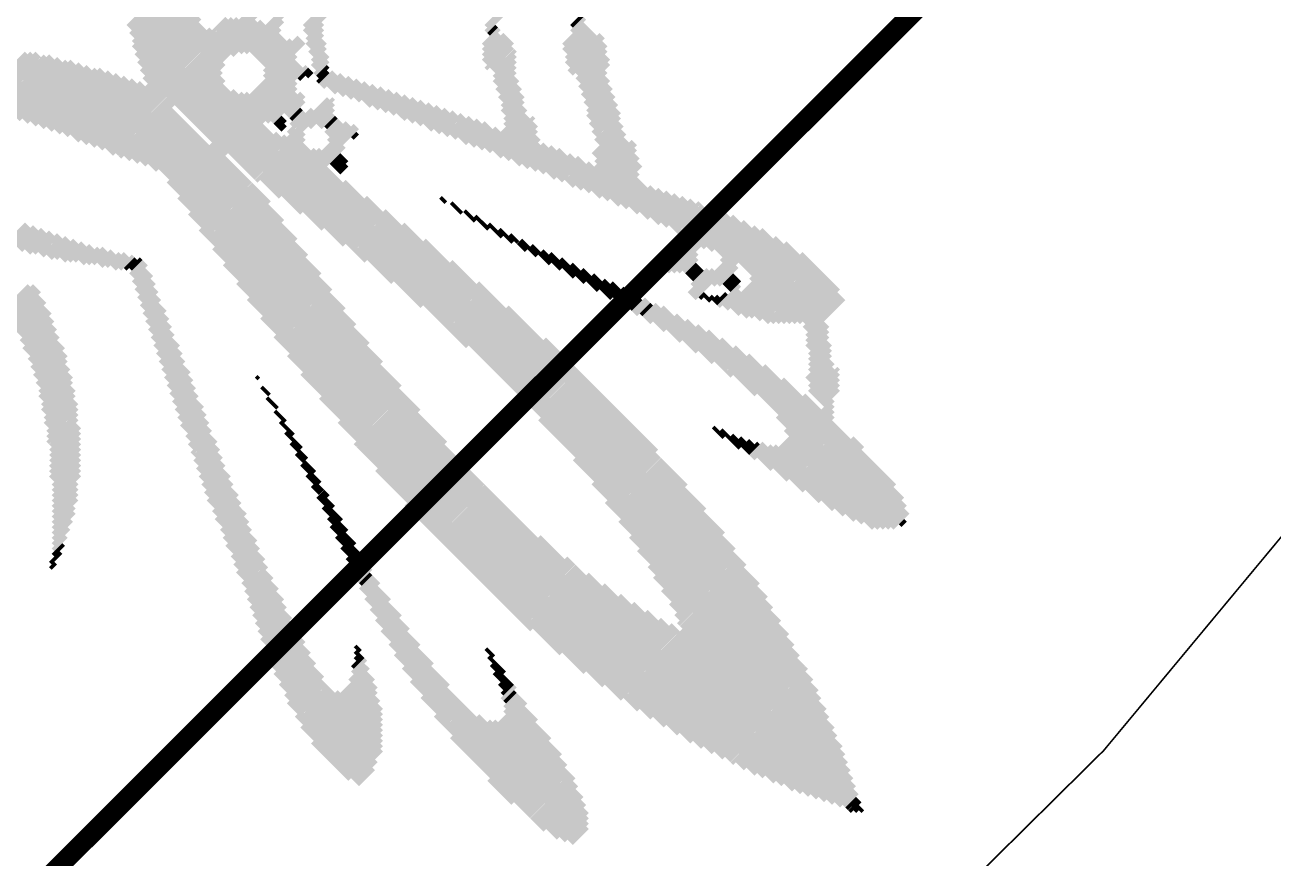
# Model space of a CAD drawing. Extents: x 4 to 288, y -28 to 191.
# Drawn here: x 199.19 to 218.48, y 26.49 to 39.37 of the extents above; entities that cross this region are included whole.
import ezdxf

# ---------------------------------------------------------------- set-up
doc = ezdxf.new("R2010")
doc.units = 0
doc.header["$MEASUREMENT"] = 0
doc.layers.get('0').update_dxf_attribs({"linetype": 'CONTINUOUS'})
for name, color, linetype in [('1', 22, 'CONTINUOUS'), ('20', 7, 'CONTINUOUS'), ('21', 2, 'CONTINUOUS')]:
    doc.layers.add(name, color=color, linetype=linetype)

# ---------------------------------------------------------------- blocks, each defined once
blk = doc.blocks.new('RECT')
blk.add_solid([(-0.5, -0.5), (0.5, -0.5), (-0.5, 0.5), (0.5, 0.5)])

msp = doc.modelspace()

# ---------------------------------------------------------------- linework, layer by layer
at = {"layer": '1', "const_width": 0.3048}
msp.add_lwpolyline([(195.3565, 22.0015), (225.425, 52.07)], dxfattribs=at)
at = {"layer": '20', "const_width": 0.0254}
msp.add_lwpolyline([(71.1264, 186.0347, 2.9429), (202.1142, 186.0347)], format="xyb", dxfattribs=at)

# ---------------------------------------------------------------- block references
at = {"layer": '21', "yscale": 0.0584, "rotation": 45}
for p, xscale in [((204.6381, 40.4018), 3.2131), ((204.6794, 40.3605), 3.2131), ((201.5605, 39.8028), 1.9863), ((201.5192, 39.8441), 1.8694), ((201.1887, 39.7615), 1.1684), ((201.2301, 39.7202), 1.1684), ((201.2507, 39.6582), 1.2268), ((201.292, 39.4517), 1.2268), ((201.3333, 39.3277), 1.2268), ((201.3127, 39.3897), 1.1684), ((206.6209, 39.5756), 0.8763), ((206.5796, 39.6169), 0.7595), ((201.6018, 38.5222), 3.1547), ((201.6225, 38.4602), 3.0963), ((201.3746, 39.2038), 1.2268), ((201.354, 39.2658), 1.1684), ((201.3953, 39.1419), 1.1684), ((203.626, 39.4723), 0.3505), ((201.3127, 38.4809), 2.8042), ((201.3746, 38.4602), 2.8626), ((201.4573, 38.4602), 2.8626), ((201.6845, 38.4396), 3.0378), ((201.7051, 38.3776), 2.9794), ((201.416, 39.0799), 1.2268), ((201.4573, 39.0386), 1.2268), ((201.4573, 38.956), 1.2268), ((201.4986, 38.9146), 1.2268), ((202.1802, 38.7701), 1.8694), ((202.6346, 39.1419), 0.701), ((202.7998, 39.2245), 0.8179), ((202.8824, 39.2245), 0.8179), ((202.9237, 39.1832), 0.701), ((203.6673, 39.2658), 0.3505), ((206.4144, 39.2864), 0.1753), ((207.6743, 39.2245), 0.4674), ((207.6949, 39.1625), 0.5258), ((207.7156, 39.431), 0.2337), ((207.7363, 39.3691), 0.2921), ((201.0855, 38.4189), 2.5121), ((201.1474, 38.3983), 2.5705), ((202.9237, 39.1005), 0.5842), ((202.9444, 39.0386), 0.5258), ((202.9857, 38.9973), 0.5258), ((203.1509, 38.9146), 0.7595), ((203.6673, 39.1832), 0.3505), ((203.688, 39.1212), 0.2921), ((206.3937, 39.1832), 0.3505), ((206.435, 39.0592), 0.4674), ((206.3937, 39.1005), 0.3505), ((206.4557, 38.9973), 0.5258), ((207.7569, 39.0592), 0.5842), ((207.7363, 39.1212), 0.5258), ((207.7776, 38.9973), 0.6426), ((207.8395, 38.9766), 0.701), ((207.8602, 38.9146), 0.7595), ((202.7585, 38.357), 2.1031), ((203.027, 38.956), 0.5258), ((203.1716, 38.8527), 0.8179), ((203.089, 38.9353), 0.5842), ((203.688, 39.0386), 0.2921), ((203.7293, 38.9973), 0.2921), ((203.7293, 38.9146), 0.2921), ((206.5176, 38.894), 0.5842), ((206.497, 38.956), 0.5258), ((206.5589, 38.8527), 0.4674), ((206.6003, 38.8114), 0.4674), ((207.8808, 38.8527), 0.701), ((207.9428, 38.832), 0.6426), ((207.9428, 38.7494), 0.6426), ((198.7928, 38.5222), 1.1684), ((198.8754, 38.5222), 1.1684), ((198.9374, 38.5016), 1.2268), ((198.9994, 38.4809), 1.1684), ((199.0613, 38.4602), 1.2268), ((199.1439, 38.4602), 1.2268), ((199.1853, 38.4189), 1.2268), ((199.2679, 38.4189), 1.2268), ((199.3092, 38.3776), 1.2268), ((199.3918, 38.3776), 1.2268), ((199.4538, 38.357), 1.2852), ((199.5157, 38.3363), 1.2268), ((199.5983, 38.3363), 1.2268), ((202.4074, 37.8406), 2.7457), ((202.4487, 37.7993), 2.7457), ((201.9117, 38.4189), 0.9931), ((202.7172, 38.233), 1.8694), ((203.7293, 38.832), 0.2921), ((203.7706, 38.7907), 0.2921), ((203.7706, 38.7081), 0.2921), ((206.6003, 38.7288), 0.4674), ((206.6003, 38.6461), 0.4674), ((207.9635, 38.6874), 0.5842), ((207.9841, 38.6255), 0.6426), ((208.0048, 38.5635), 0.5842), ((199.6397, 38.295), 1.2268), ((199.7223, 38.295), 1.2268), ((199.7636, 38.2537), 1.2268), ((199.8462, 38.2537), 1.2268), ((199.9082, 38.233), 1.2852), ((199.9701, 38.2124), 1.2268), ((200.0321, 38.1917), 1.2852), ((200.0941, 38.1711), 1.2268), ((200.156, 38.1504), 1.2852), ((202.49, 37.758), 2.7457), ((202.552, 37.7373), 2.8042), ((201.9117, 38.3363), 0.8763), ((203.5021, 38.6048), 0.2337), ((203.5847, 38.6048), 0.1168), ((203.7912, 38.6461), 0.2337), ((203.7912, 38.5635), 0.2337), ((203.8532, 38.5429), 0.2921), ((203.8945, 38.5016), 0.2921), ((203.9771, 38.5016), 0.2921), ((206.6209, 38.5842), 0.4089), ((206.6209, 38.5016), 0.4089), ((207.9841, 38.4602), 0.5258), ((200.218, 38.1298), 1.2268), ((200.2799, 38.1091), 1.2852), ((200.3419, 38.0885), 1.2268), ((200.4039, 38.0678), 1.2852), ((200.4452, 38.0265), 1.2852), ((200.5278, 38.0265), 1.2852), ((200.5691, 37.9852), 1.2852), ((202.4693, 37.5721), 2.5705), ((201.9323, 38.2744), 0.8179), ((201.9736, 38.233), 0.8179), ((201.9943, 38.1711), 0.7595), ((202.0356, 38.1298), 0.7595), ((202.8618, 37.8819), 1.4605), ((204.0184, 38.4602), 0.2921), ((204.0804, 38.4396), 0.3505), ((204.1424, 38.4189), 0.2921), ((204.2043, 38.3983), 0.3505), ((204.2663, 38.3776), 0.2921), ((204.3282, 38.357), 0.3505), ((204.3902, 38.3363), 0.2921), ((204.4522, 38.3157), 0.3505), ((204.5141, 38.295), 0.2921), ((204.5761, 38.2744), 0.3505), ((206.6416, 38.4396), 0.3505), ((206.6622, 38.3776), 0.4089), ((206.6829, 38.3157), 0.3505), ((206.7035, 38.2537), 0.4089), ((208.0048, 38.3983), 0.4674), ((208.0254, 38.3363), 0.5258), ((208.0461, 38.2744), 0.4674), ((208.0667, 38.2124), 0.5258), ((202.0769, 38.0885), 0.7595), ((202.1389, 38.0678), 0.8179), ((202.1802, 38.0265), 0.8179), ((202.2421, 38.0058), 0.8763), ((202.3041, 37.9852), 0.9347), ((203.2749, 37.6341), 1.6942), ((203.3368, 37.6134), 1.7526), ((203.1509, 38.0885), 0.6426), ((203.2336, 38.0885), 0.6426), ((203.3575, 38.1298), 0.4089), ((203.3781, 38.0678), 0.3505), ((204.6174, 38.233), 0.3505), ((204.7, 38.233), 0.3505), ((204.7413, 38.1917), 0.3505), ((204.824, 38.1917), 0.3505), ((204.8653, 38.1504), 0.3505), ((204.9479, 38.1504), 0.3505), ((204.9892, 38.1091), 0.3505), ((205.0718, 38.1091), 0.3505), ((205.1131, 38.0678), 0.3505), ((205.1751, 38.0472), 0.4089), ((206.7035, 38.1711), 0.4089), ((206.7448, 38.1298), 0.4089), ((206.7448, 38.0472), 0.4089), ((208.0667, 38.1298), 0.5258), ((208.108, 38.0885), 0.5258), ((208.108, 38.0058), 0.5258), ((201.1061, 37.696), 1.0516), ((201.1474, 37.6547), 1.0516), ((203.4401, 37.8819), 0.5258), ((203.3781, 37.9852), 0.2337), ((203.3988, 37.9232), 0.2921), ((203.7706, 37.9645), 0.5258), ((203.8325, 37.9439), 0.3505), ((205.237, 38.0265), 0.3505), ((205.299, 38.0058), 0.4089), ((205.361, 37.9852), 0.3505), ((205.4229, 37.9645), 0.4089), ((205.4849, 37.9439), 0.3505), ((205.5469, 37.9232), 0.4089), ((205.5882, 37.8819), 0.4089), ((205.6708, 37.8819), 0.4089), ((206.6209, 37.758), 0.8763), ((206.7448, 37.9645), 0.4089), ((208.1493, 37.9645), 0.5258), ((208.1493, 37.8819), 0.5258), ((208.1907, 37.8406), 0.5258), ((201.2094, 37.6341), 0.9931), ((201.2507, 37.5928), 0.9931), ((201.3127, 37.5721), 0.9347), ((201.354, 37.5308), 0.9347), ((201.4159, 37.5101), 0.8763), ((202.6346, 37.5721), 0.701), ((203.1096, 37.8819), 0.1753), ((203.1509, 37.8406), 0.1753), ((203.6466, 37.2623), 1.5773), ((203.1716, 37.7786), 0.1168), ((203.7293, 37.2623), 1.5773), ((203.8532, 37.8819), 0.2921), ((203.9152, 37.8613), 0.2337), ((203.9358, 37.7993), 0.2921), ((204.0184, 37.7167), 0.4089), ((203.9771, 37.758), 0.2921), ((205.7121, 37.8406), 0.4089), ((205.7947, 37.8406), 0.4089), ((205.836, 37.7993), 0.4089), ((205.9187, 37.7993), 0.4089), ((205.96, 37.758), 0.4089), ((206.0426, 37.758), 0.4089), ((206.0839, 37.7167), 0.4089), ((206.1458, 37.696), 0.4674), ((206.2078, 37.6754), 0.4089), ((206.6416, 37.696), 0.8179), ((206.7035, 37.6754), 0.7595), ((206.7655, 37.6547), 0.8179), ((206.7861, 37.5928), 0.7595), ((206.8481, 37.5721), 0.701), ((208.1907, 37.5928), 0.6426), ((208.1907, 37.758), 0.5258), ((208.2113, 37.696), 0.4674), ((201.4573, 37.4688), 0.8763), ((201.4986, 37.4275), 0.8763), ((201.5605, 37.4069), 0.8179), ((201.6018, 37.3656), 0.8179), ((201.6431, 37.3242), 0.8179), ((202.6759, 37.5308), 0.701), ((202.7172, 37.4895), 0.701), ((202.7585, 37.4482), 0.701), ((202.8205, 37.4275), 0.7595), ((202.8618, 37.3862), 0.7595), ((202.9237, 37.3656), 0.8179), ((203.1303, 37.3242), 1.0516), ((203.1716, 37.2829), 0.9347), ((203.7706, 37.221), 1.5773), ((204.2869, 37.6547), 0.1168), ((206.2491, 37.6341), 0.4089), ((206.3317, 37.6341), 0.4089), ((206.3731, 37.5928), 0.4089), ((206.8688, 37.5101), 0.6426), ((206.9101, 37.4688), 0.5258), ((206.9514, 37.4275), 0.5258), ((208.0874, 37.2416), 1.0516), ((208.2113, 37.5308), 0.5842), ((208.232, 37.4688), 0.6426), ((201.7051, 37.221), 0.8763), ((201.6845, 37.2829), 0.8179), ((203.1922, 37.221), 0.8763), ((203.2336, 37.1797), 0.8763), ((203.2749, 37.1384), 0.8763), ((203.3368, 37.1177), 0.9347), ((203.3988, 37.097), 0.9931), ((203.688, 37.0557), 1.2268), ((206.972, 37.3656), 0.4674), ((207.0547, 37.3656), 0.4674), ((207.096, 37.3242), 0.4674), ((207.1786, 37.3242), 0.4674), ((207.2199, 37.2829), 0.4674), ((207.3025, 37.2829), 0.4674), ((207.3438, 37.2416), 0.4674), ((208.1287, 37.2003), 1.0516), ((208.2113, 37.2003), 1.0516), ((208.2526, 37.159), 1.0516), ((208.2939, 37.1177), 0.9347), ((201.953, 36.9731), 0.9931), ((201.9943, 36.9318), 0.9931), ((202.0356, 36.8905), 0.9931), ((203.9978, 37.2829), 0.2337), ((204.0391, 37.2416), 0.2337), ((204.0804, 37.2003), 0.2337), ((207.4058, 37.221), 0.4089), ((207.4677, 37.2003), 0.4674), ((207.5091, 37.159), 0.4674), ((207.5917, 37.159), 0.4674), ((207.633, 37.1177), 0.4674), ((207.6949, 37.097), 0.4089), ((207.7569, 37.0764), 0.4674), ((208.3146, 37.0557), 0.8763), ((208.3559, 37.0144), 0.8763), ((208.3972, 36.9731), 0.7595), ((202.0769, 36.8492), 0.9931), ((202.0976, 36.7872), 1.0516), ((202.1389, 36.7459), 1.0516), ((202.1802, 36.7046), 1.0516), ((202.2215, 36.6633), 1.0516), ((203.5847, 36.8698), 0.8179), ((203.626, 36.8285), 0.8179), ((203.6673, 36.7872), 0.8179), ((203.7086, 36.7459), 0.8179), ((204.101, 37.1384), 0.1753), ((207.7982, 37.0351), 0.4674), ((208.4385, 36.9318), 0.7595), ((208.4592, 36.8698), 0.5842), ((202.2834, 36.56), 1.11), ((202.2628, 36.622), 1.0516), ((202.3248, 36.5187), 1.11), ((202.3661, 36.4774), 1.11), ((202.4074, 36.4361), 1.11), ((203.7706, 36.7253), 0.7595), ((203.8119, 36.684), 0.7595), ((203.8738, 36.6633), 0.8179), ((203.9152, 36.622), 0.8179), ((203.9565, 36.5807), 0.8179), ((203.9978, 36.5394), 0.8179), ((208.4798, 36.8079), 0.5258), ((208.5211, 36.7666), 0.5258), ((208.5831, 36.7459), 0.4674), ((208.6244, 36.7046), 0.4674), ((208.707, 36.7046), 0.4674), ((208.7483, 36.6633), 0.4674), ((208.8103, 36.6426), 0.5258), ((202.4487, 36.3948), 1.11), ((202.49, 36.3535), 1.11), ((202.5106, 36.2915), 1.1684), ((202.552, 36.2502), 1.1684), ((204.0391, 36.4981), 0.8179), ((204.101, 36.4774), 0.7595), ((204.1424, 36.4361), 0.7595), ((204.2043, 36.4154), 0.8179), ((204.2456, 36.3741), 0.8179), ((205.6295, 36.684), 0.0584), ((205.6708, 36.6426), 0.0584), ((208.8723, 36.622), 0.4674), ((208.9342, 36.6013), 0.5258), ((208.9755, 36.56), 0.5258), ((209.0581, 36.56), 0.5258), ((209.0995, 36.5187), 0.5258), ((209.1614, 36.4981), 0.5842), ((209.2234, 36.4774), 0.5258), ((209.2853, 36.4568), 0.5842), ((202.5726, 36.1882), 1.11), ((202.6139, 36.1469), 1.11), ((202.6552, 36.1056), 1.11), ((202.6759, 36.0437), 1.1684), ((204.2869, 36.3328), 0.8179), ((204.3282, 36.2915), 0.8179), ((204.3696, 36.2502), 0.8179), ((204.4315, 36.2296), 0.7595), ((204.4935, 36.2089), 0.8179), ((204.5348, 36.1676), 0.8179), ((205.7947, 36.6013), 0.0584), ((205.836, 36.56), 0.0584), ((205.8773, 36.5187), 0.0584), ((205.9187, 36.4774), 0.0584), ((206.0013, 36.4774), 0.0584), ((206.0426, 36.4361), 0.0584), ((209.5745, 36.0023), 1.2852), ((209.3473, 36.4361), 0.5258), ((209.4093, 36.4154), 0.5842), ((209.4506, 36.3741), 0.5842), ((209.4919, 36.3328), 0.5842), ((209.6365, 36.1469), 0.8763), ((209.5539, 36.3122), 0.6426), ((209.6365, 36.2296), 0.7595), ((209.5952, 36.2709), 0.6426), ((199.0407, 36.1263), 0.4674), ((199.082, 36.085), 0.4674), ((199.1646, 36.085), 0.4674), ((202.7172, 36.0023), 1.1684), ((202.7585, 35.961), 1.1684), ((202.7792, 35.8991), 1.11), ((202.8205, 35.8578), 1.11), ((204.5761, 36.1263), 0.8179), ((204.6174, 36.085), 0.8179), ((204.6587, 36.0437), 0.8179), ((204.7, 36.0024), 0.8179), ((204.7826, 36.0023), 0.8179), ((204.824, 35.961), 0.8179), ((206.0839, 36.3948), 0.0584), ((206.1458, 36.3741), 0.1168), ((206.2078, 36.3535), 0.0584), ((206.2491, 36.3122), 0.0584), ((206.2904, 36.2709), 0.0584), ((206.3524, 36.2502), 0.1168), ((206.4144, 36.2296), 0.0584), ((209.6365, 35.9817), 1.2268), ((209.905, 36.1676), 0.701), ((209.9669, 36.1469), 0.6426), ((210.0083, 36.1056), 0.6426), ((210.0909, 36.1056), 0.6426), ((210.1322, 36.0643), 0.6426), ((210.2148, 35.9817), 0.7595), ((210.1735, 36.023), 0.6426), ((199.2266, 36.0643), 0.4089), ((199.2885, 36.0437), 0.4674), ((199.3505, 36.023), 0.4089), ((199.4125, 36.0023), 0.4674), ((199.4744, 35.9817), 0.4089), ((199.557, 35.9817), 0.4089), ((199.5983, 35.9404), 0.4089), ((199.681, 35.9404), 0.4089), ((202.8618, 35.8165), 1.11), ((202.8824, 35.7545), 1.1684), ((202.9237, 35.7132), 1.1684), ((202.965, 35.6719), 1.1684), ((204.8653, 35.9197), 0.8179), ((204.9066, 35.8784), 0.8179), ((204.9479, 35.8371), 0.8179), ((204.9892, 35.7958), 0.8179), ((206.4557, 36.1882), 0.0584), ((206.5176, 36.1676), 0.1168), ((206.5589, 36.1263), 0.1168), ((206.6209, 36.1056), 0.0584), ((206.6829, 36.085), 0.1168), ((206.7242, 36.0437), 0.1168), ((210.0083, 35.6925), 1.4605), ((210.0702, 35.6719), 1.5189), ((210.2355, 35.7545), 1.1684), ((210.4627, 35.8991), 0.6426), ((210.504, 35.8578), 0.6426), ((210.5659, 35.8371), 0.701), ((199.7223, 35.8991), 0.4089), ((199.8049, 35.8991), 0.4089), ((199.8669, 35.8784), 0.3505), ((199.9288, 35.8578), 0.4089), ((199.9908, 35.8371), 0.3505), ((200.0734, 35.8371), 0.3505), ((200.1354, 35.8165), 0.2921), ((200.1973, 35.7958), 0.3505), ((200.2799, 35.7958), 0.3505), ((200.3419, 35.7752), 0.2921), ((200.4245, 35.7752), 0.2921), ((202.9857, 35.6099), 1.11), ((203.027, 35.5686), 1.11), ((203.0477, 35.5066), 1.1684), ((203.089, 35.4653), 1.1684), ((205.0305, 35.7545), 0.8179), ((205.0925, 35.7338), 0.8763), ((205.1338, 35.6925), 0.8763), ((205.1957, 35.6719), 0.8179), ((205.237, 35.6306), 0.8179), ((205.2784, 35.5893), 0.8179), ((206.7861, 36.023), 0.0584), ((206.8481, 36.0023), 0.1168), ((206.8894, 35.961), 0.1168), ((206.9307, 35.9197), 0.1168), ((207.0133, 35.9197), 0.1168), ((207.0547, 35.8784), 0.1168), ((207.096, 35.8371), 0.1168), ((207.1786, 35.8371), 0.1168), ((210.5246, 35.4653), 1.4021), ((210.5866, 35.4447), 1.3437), ((210.6279, 35.4034), 1.3437), ((210.6072, 35.7958), 0.701), ((210.6485, 35.7545), 0.701), ((210.6899, 35.7132), 0.8179), ((200.4658, 35.7338), 0.2921), ((200.5485, 35.7338), 0.2921), ((200.6311, 35.7338), 0.2921), ((200.6724, 35.6925), 0.2921), ((200.755, 35.6925), 0.2921), ((200.817, 35.6719), 0.2337), ((200.8996, 35.6719), 0.2337), ((200.9202, 35.6099), 0.2921), ((200.9615, 35.5686), 0.2921), ((203.1303, 35.424), 1.1684), ((203.1509, 35.3621), 1.11), ((203.1922, 35.3208), 1.11), ((203.2336, 35.2794), 1.11), ((205.3197, 35.548), 0.8179), ((205.361, 35.5066), 0.8179), ((205.4023, 35.4653), 0.8179), ((205.4436, 35.424), 0.8179), ((205.5056, 35.4034), 0.8763), ((205.5469, 35.3621), 0.8763), ((207.2199, 35.7958), 0.1168), ((207.2819, 35.7752), 0.1753), ((207.3232, 35.7338), 0.1753), ((207.3851, 35.7132), 0.1168), ((207.4471, 35.6925), 0.1753), ((207.4884, 35.6512), 0.1753), ((207.5504, 35.6306), 0.1168), ((207.6123, 35.6099), 0.1753), ((209.2027, 35.7132), 0.2337), ((209.1408, 35.7338), 0.0584), ((209.4299, 35.6925), 0.4089), ((209.4712, 35.6512), 0.2921), ((209.4919, 35.5893), 0.2337), ((210.6692, 35.3621), 1.3437), ((210.7518, 35.3621), 1.3437), ((210.7931, 35.3208), 1.3437), ((210.8551, 35.3001), 1.2852), ((210.9171, 35.2794), 1.2268), ((210.9584, 35.2381), 1.2268), ((200.9615, 35.486), 0.2921), ((201.0235, 35.3827), 0.3505), ((201.0029, 35.4447), 0.2921), ((203.2542, 35.2175), 1.1684), ((203.2955, 35.1762), 1.1684), ((203.3368, 35.1349), 1.1684), ((205.5882, 35.3208), 0.8763), ((205.6501, 35.3001), 0.8179), ((205.6915, 35.2588), 0.8179), ((205.7328, 35.2175), 0.8179), ((207.6536, 35.5686), 0.1753), ((207.6949, 35.5273), 0.1753), ((207.7776, 35.5273), 0.1753), ((207.8189, 35.486), 0.1753), ((207.8602, 35.4447), 0.1753), ((207.9428, 35.4447), 0.1753), ((209.5332, 35.548), 0.2337), ((209.6365, 35.4034), 0.5258), ((209.6158, 35.4653), 0.3505), ((209.5745, 35.5066), 0.2337), ((210.0496, 35.486), 0.4089), ((210.0702, 35.424), 0.2337), ((211.0203, 35.2175), 1.1684), ((211.0616, 35.1762), 1.1684), ((211.1236, 35.1555), 1.11), ((211.1856, 35.1349), 1.0516), ((198.9581, 35.0522), 0.8179), ((199.02, 35.0316), 0.8763), ((199.082, 35.0109), 0.8179), ((201.0648, 35.2588), 0.3505), ((201.0442, 35.3208), 0.2921), ((201.0855, 35.1968), 0.2921), ((203.3575, 35.0729), 1.11), ((203.3988, 35.0316), 1.11), ((203.4401, 34.9903), 1.11), ((203.4608, 34.9283), 1.1684), ((203.5021, 34.887), 1.1684), ((205.7741, 35.1762), 0.8179), ((205.8154, 35.1349), 0.8179), ((205.8567, 35.0936), 0.8179), ((205.9187, 35.0729), 0.8763), ((205.96, 35.0316), 0.8763), ((206.0013, 34.9903), 0.8763), ((207.9841, 35.4034), 0.1753), ((208.0254, 35.3621), 0.1753), ((208.0874, 35.3414), 0.2337), ((208.1493, 35.3208), 0.1753), ((208.2113, 35.3001), 0.2337), ((208.2526, 35.2588), 0.2337), ((208.2939, 35.2175), 0.2337), ((208.3765, 35.2175), 0.2337), ((210.0702, 35.1762), 0.4674), ((210.1115, 35.3827), 0.2337), ((210.1528, 35.3414), 0.2337), ((211.2475, 35.1142), 0.9931), ((211.3095, 35.0936), 0.9347), ((211.3715, 35.0729), 0.8763), ((211.4334, 35.0522), 0.8179), ((211.4954, 35.0316), 0.7595), ((199.1439, 34.9903), 0.7595), ((199.1646, 34.9283), 0.701), ((199.2266, 34.9077), 0.6426), ((199.2679, 34.8664), 0.6426), ((201.1061, 35.1349), 0.3505), ((201.1474, 35.0109), 0.3505), ((201.1268, 35.0729), 0.2921), ((203.5227, 34.825), 1.11), ((203.564, 34.7837), 1.11), ((203.6053, 34.7424), 1.11), ((203.6466, 34.7011), 1.11), ((206.0426, 34.949), 0.8763), ((206.0839, 34.9077), 0.8763), ((206.1252, 34.8664), 0.8763), ((206.1665, 34.825), 0.8763), ((206.2078, 34.7837), 0.8763), ((208.4179, 35.1762), 0.2337), ((208.4592, 35.1349), 0.2337), ((208.5211, 35.1142), 0.2921), ((208.5831, 35.0936), 0.2337), ((208.6244, 35.0522), 0.2337), ((208.6864, 35.0316), 0.2921), ((208.7277, 34.9903), 0.2921), ((209.6571, 35.1762), 0.1168), ((209.7191, 35.1555), 0.0584), ((209.7811, 35.1349), 0.1168), ((209.8637, 35.1349), 0.1168), ((209.9463, 35.1349), 0.2337), ((210.1115, 35.1349), 0.3505), ((211.4954, 34.949), 0.7595), ((211.5367, 34.9077), 0.7595), ((211.5574, 34.8457), 0.8179), ((199.2885, 34.8044), 0.5842), ((199.3298, 34.7631), 0.5842), ((199.3505, 34.7011), 0.6426), ((201.1887, 34.887), 0.3505), ((201.1681, 34.949), 0.2921), ((201.2301, 34.8457), 0.3505), ((203.6673, 34.6392), 1.1684), ((203.7086, 34.5978), 1.1684), ((203.7293, 34.5359), 1.11), ((206.2491, 34.7424), 0.8763), ((206.2904, 34.7011), 0.8763), ((206.3731, 34.7011), 0.8763), ((206.4144, 34.6598), 0.8763), ((206.4557, 34.6185), 0.8763), ((208.7896, 34.9696), 0.2337), ((208.8516, 34.949), 0.2921), ((208.8929, 34.9077), 0.2921), ((208.9549, 34.887), 0.3505), ((209.0168, 34.8664), 0.2921), ((209.0581, 34.825), 0.2921), ((199.3711, 34.6392), 0.5842), ((199.3918, 34.5772), 0.6426), ((199.4125, 34.5152), 0.5842), ((201.2301, 34.7631), 0.3505), ((201.2714, 34.7218), 0.3505), ((201.2714, 34.6392), 0.3505), ((201.3127, 34.5978), 0.3505), ((203.7706, 34.4946), 1.11), ((203.8119, 34.4533), 1.11), ((203.8532, 34.412), 1.11), ((203.8738, 34.35), 1.1684), ((206.497, 34.5772), 0.8763), ((206.5383, 34.5359), 0.8763), ((206.5796, 34.4946), 0.8763), ((206.6209, 34.4533), 0.8763), ((206.6622, 34.412), 0.8763), ((209.0995, 34.7837), 0.2921), ((209.1614, 34.7631), 0.3505), ((209.2234, 34.7424), 0.2921), ((209.2647, 34.7011), 0.2921), ((209.3267, 34.6805), 0.3505), ((209.368, 34.6392), 0.3505), ((209.4093, 34.5978), 0.3505), ((209.4919, 34.5978), 0.3505), ((211.4334, 34.5565), 0.4674), ((211.4128, 34.6185), 0.4089), ((199.4538, 34.4739), 0.5842), ((199.4538, 34.3913), 0.5842), ((199.4951, 34.35), 0.5842), ((201.3127, 34.5152), 0.3505), ((201.354, 34.4739), 0.3505), ((201.354, 34.3913), 0.3505), ((203.8945, 34.288), 1.11), ((203.9358, 34.2467), 1.11), ((203.9771, 34.2054), 1.11), ((204.0184, 34.1641), 1.11), ((204.0597, 34.1228), 1.11), ((206.7035, 34.3706), 0.8763), ((206.7448, 34.3293), 0.8763), ((206.7861, 34.288), 0.8763), ((206.8275, 34.2467), 0.8763), ((206.8688, 34.2054), 0.8763), ((206.9307, 34.1848), 0.9347), ((209.5332, 34.5565), 0.3505), ((209.5745, 34.5152), 0.3505), ((209.6365, 34.4946), 0.4089), ((209.6778, 34.4533), 0.4089), ((209.7397, 34.4326), 0.3505), ((209.7811, 34.3913), 0.3505), ((209.843, 34.3706), 0.4089), ((211.4541, 34.4946), 0.4089), ((211.4541, 34.4119), 0.4089), ((199.4951, 34.2674), 0.5842), ((199.5364, 34.2261), 0.5842), ((199.557, 34.1641), 0.6426), ((201.3953, 34.35), 0.3505), ((201.4159, 34.288), 0.4089), ((201.4366, 34.2261), 0.3505), ((204.101, 34.0815), 1.11), ((204.1217, 34.0195), 1.0516), ((204.1424, 33.9575), 1.11), ((206.972, 34.1434), 0.9347), ((207.0133, 34.1021), 0.9347), ((207.0547, 34.0608), 0.9347), ((207.096, 34.0195), 0.9347), ((209.8843, 34.3293), 0.4089), ((209.9256, 34.288), 0.4089), ((209.9876, 34.2674), 0.3505), ((210.0496, 34.2467), 0.4089), ((210.0909, 34.2054), 0.4089), ((211.4747, 34.2674), 0.4674), ((211.4747, 34.1847), 0.4674), ((211.4541, 34.3293), 0.4089), ((199.5777, 34.1021), 0.5842), ((199.5983, 34.0402), 0.6426), ((199.619, 33.9782), 0.5842), ((201.4573, 34.1641), 0.4089), ((201.4779, 34.1021), 0.3505), ((201.4986, 34.0402), 0.4089), ((204.1837, 33.9162), 1.11), ((204.225, 33.8749), 1.11), ((204.2663, 33.8336), 1.11), ((204.3076, 33.7923), 1.11), ((207.1373, 33.9782), 0.9347), ((207.1786, 33.9369), 0.9347), ((207.2199, 33.8956), 0.9347), ((207.2612, 33.8543), 0.9347), ((207.3025, 33.813), 0.9347), ((210.1322, 34.1641), 0.4089), ((210.1735, 34.1228), 0.4089), ((210.2355, 34.1021), 0.4674), ((210.2974, 34.0815), 0.4089), ((210.3387, 34.0402), 0.4089), ((210.38, 33.9989), 0.4089), ((211.4541, 34.0815), 0.5258), ((211.4747, 34.0195), 0.4674), ((211.4954, 33.9576), 0.5258), ((199.619, 33.8956), 0.5842), ((199.6397, 33.8336), 0.6426), ((199.6603, 33.7717), 0.5842), ((199.681, 33.7097), 0.6426), ((201.5192, 33.9782), 0.3505), ((201.5399, 33.9162), 0.4089), ((201.5812, 33.8749), 0.4089), ((201.5812, 33.7923), 0.4089), ((202.7792, 33.9162), 0.0584), ((204.3282, 33.7303), 1.0516), ((204.3696, 33.689), 1.0516), ((204.4315, 33.5858), 1.11), ((204.4109, 33.6477), 1.0516), ((204.4728, 33.5445), 1.11), ((207.3438, 33.7717), 0.9347), ((207.3851, 33.7304), 0.9347), ((207.4264, 33.689), 0.9347), ((207.4677, 33.6477), 0.9347), ((207.4884, 33.5858), 0.9931), ((210.4213, 33.9575), 0.4089), ((210.4833, 33.9369), 0.4674), ((210.5246, 33.8956), 0.4674), ((210.5659, 33.8543), 0.4674), ((210.6072, 33.813), 0.4674), ((210.6692, 33.7923), 0.4089), ((211.4954, 33.8749), 0.5258), ((211.5574, 33.8543), 0.5842), ((211.578, 33.7923), 0.5258), ((199.681, 33.6271), 0.6426), ((199.7016, 33.5651), 0.5842), ((201.6225, 33.751), 0.4089), ((201.6225, 33.6684), 0.4089), ((201.6638, 33.6271), 0.4089), ((202.8618, 33.751), 0.0584), ((204.5141, 33.5031), 1.11), ((204.5554, 33.4618), 1.11), ((204.5968, 33.4205), 1.11), ((207.5297, 33.5445), 0.9931), ((207.571, 33.5031), 0.9931), ((207.6123, 33.4618), 0.9931), ((207.6536, 33.4205), 0.9931), ((210.7105, 33.751), 0.4089), ((210.7725, 33.7303), 0.4674), ((210.8138, 33.689), 0.4674), ((210.8551, 33.6477), 0.4674), ((210.8964, 33.6064), 0.4674), ((211.5987, 33.7303), 0.4674), ((211.6193, 33.6684), 0.4089), ((199.7223, 33.5031), 0.6426), ((199.7223, 33.4205), 0.6426), ((199.7429, 33.3586), 0.5842), ((201.6638, 33.5445), 0.4089), ((201.7051, 33.5031), 0.4089), ((201.7051, 33.4205), 0.4089), ((202.9031, 33.7097), 0.0584), ((202.9444, 33.6684), 0.0584), ((202.9444, 33.5858), 0.0584), ((202.9857, 33.5445), 0.0584), ((204.6174, 33.3586), 1.0516), ((204.6587, 33.3173), 1.0516), ((204.6794, 33.2553), 1.11), ((204.7207, 33.214), 1.11), ((204.762, 33.1727), 1.11), ((207.6949, 33.3792), 0.9931), ((207.7363, 33.3379), 0.9931), ((207.7776, 33.2966), 0.9931), ((207.8189, 33.2553), 0.9931), ((207.8602, 33.214), 0.9931), ((211.1649, 33.0487), 1.4605), ((210.9377, 33.5651), 0.4674), ((210.979, 33.5238), 0.4674), ((210.9997, 33.4618), 0.5258), ((211.0616, 33.4412), 0.5842), ((211.103, 33.3999), 0.5842), ((211.1443, 33.3586), 0.5842), ((211.64, 33.6064), 0.3505), ((199.7636, 33.2966), 0.6426), ((199.7636, 33.214), 0.6426), ((199.7636, 33.1314), 0.6426), ((201.7464, 33.3792), 0.4089), ((201.7671, 33.3173), 0.4674), ((201.7877, 33.2553), 0.4089), ((201.829, 33.214), 0.4089), ((203.027, 33.5031), 0.0584), ((203.0683, 33.4618), 0.0584), ((203.0683, 33.3792), 0.0584), ((203.1096, 33.3379), 0.0584), ((204.8033, 33.1314), 1.11), ((204.8446, 33.0901), 1.11), ((204.8859, 33.0487), 1.11), ((204.9066, 32.9868), 1.0516), ((207.9015, 33.1727), 0.9931), ((207.9428, 33.1314), 0.9931), ((207.9841, 33.0901), 0.9931), ((208.0254, 33.0487), 0.9931), ((208.0461, 32.9868), 1.0516), ((211.041, 33.0074), 1.2268), ((211.1856, 32.9868), 1.4021), ((211.2269, 32.9455), 1.2852), ((211.1649, 33.2966), 0.6426), ((211.2062, 33.2553), 0.6426), ((199.7842, 33.0694), 0.5842), ((199.7842, 32.9868), 0.5842), ((201.829, 33.1314), 0.4089), ((201.8704, 33.0901), 0.4089), ((203.1509, 33.2966), 0.0584), ((203.1716, 33.2346), 0.1168), ((203.1922, 33.1727), 0.0584), ((204.9479, 32.9455), 1.0516), ((205.0098, 32.8422), 1.11), ((204.9892, 32.9042), 1.0516), ((205.0512, 32.8009), 1.11), ((208.0874, 32.9455), 1.0516), ((208.1287, 32.9042), 1.0516), ((208.17, 32.8629), 1.0516), ((208.2113, 32.8215), 1.0516), ((211.2475, 32.8835), 1.2268), ((211.2682, 32.8215), 1.1684), ((211.3095, 32.7802), 1.1684), ((199.8049, 32.9248), 0.6426), ((199.8049, 32.8422), 0.6426), ((199.8049, 32.7596), 0.6426), ((201.8703, 33.0074), 0.4089), ((201.9117, 32.9661), 0.4089), ((201.9117, 32.8835), 0.4089), ((201.953, 32.8422), 0.4089), ((203.2336, 33.1314), 0.0584), ((203.2542, 33.0694), 0.1168), ((203.2955, 33.0281), 0.1168), ((203.3162, 32.9661), 0.0584), ((205.0925, 32.7596), 1.11), ((205.1338, 32.7183), 1.11), ((205.1751, 32.677), 1.11), ((205.2164, 32.6357), 1.11), ((205.2577, 32.5943), 1.11), ((208.2526, 32.7802), 1.0516), ((208.2939, 32.7389), 1.0516), ((208.3352, 32.6976), 1.0516), ((208.3559, 32.6357), 1.11), ((208.3972, 32.5943), 1.11), ((209.843, 33.1314), 0.0584), ((209.8843, 33.0901), 0.0584), ((209.9463, 33.0694), 0.1168), ((209.9876, 33.0281), 0.1168), ((210.0496, 33.0074), 0.0584), ((210.1115, 32.9868), 0.1168), ((210.1528, 32.9455), 0.1168), ((210.2148, 32.9248), 0.1753), ((211.3508, 32.7389), 1.1684), ((211.4128, 32.7183), 1.11), ((211.4541, 32.677), 1.11), ((211.4954, 32.6357), 1.11), ((211.5367, 32.5943), 1.11), ((211.5987, 32.5737), 1.1684), ((199.8049, 32.677), 0.6426), ((199.8049, 32.5943), 0.6426), ((201.9736, 32.7802), 0.4674), ((202.0149, 32.6563), 0.4674), ((201.9943, 32.7183), 0.4089), ((203.3368, 32.9042), 0.1168), ((203.3781, 32.8629), 0.1168), ((203.4194, 32.8215), 0.1168), ((203.4194, 32.7389), 0.1168), ((205.299, 32.553), 1.11), ((205.3197, 32.4911), 1.0516), ((205.361, 32.4498), 1.0516), ((205.4023, 32.4085), 1.0516), ((208.4385, 32.553), 1.11), ((208.4798, 32.5117), 1.11), ((208.5211, 32.4704), 1.11), ((208.5624, 32.4291), 1.11), ((210.2561, 32.8835), 0.1753), ((210.3387, 32.8835), 0.1753), ((210.38, 32.8422), 0.1753), ((210.442, 32.8215), 0.2337), ((210.504, 32.8009), 0.2921), ((210.5453, 32.7596), 0.2921), ((210.6279, 32.7596), 0.2921), ((210.6899, 32.7389), 0.3505), ((211.6606, 32.553), 1.11), ((211.7019, 32.5117), 1.11), ((211.7432, 32.4704), 1.11), ((211.7639, 32.4085), 1.0516), ((199.8255, 32.5324), 0.5842), ((199.8255, 32.4498), 0.5842), ((202.0562, 32.5324), 0.4674), ((202.0356, 32.5943), 0.4089), ((202.0769, 32.4704), 0.4089), ((203.4608, 32.6976), 0.1168), ((203.5021, 32.6563), 0.1168), ((203.5021, 32.5737), 0.1168), ((205.4642, 32.3052), 1.11), ((205.4436, 32.3671), 1.0516), ((205.5056, 32.2639), 1.11), ((205.5469, 32.2226), 1.11), ((208.5624, 32.3465), 1.11), ((208.6037, 32.3052), 1.11), ((208.6451, 32.2639), 1.11), ((208.6864, 32.2226), 1.11), ((211.8052, 32.3671), 1.0516), ((211.8672, 32.3465), 0.9931), ((211.9085, 32.3052), 0.9931), ((211.9498, 32.2639), 0.9931), ((199.8255, 32.3671), 0.5842), ((199.8255, 32.2845), 0.5842), ((199.8255, 32.2019), 0.5842), ((202.0975, 32.4085), 0.4674), ((202.1182, 32.3465), 0.4089), ((202.1389, 32.2845), 0.4674), ((202.1802, 32.2432), 0.4674), ((203.5434, 32.5324), 0.1168), ((203.6053, 32.4291), 0.1753), ((203.5847, 32.4911), 0.1168), ((203.626, 32.3671), 0.1168), ((205.5882, 32.1813), 1.11), ((205.6295, 32.1399), 1.11), ((205.6708, 32.0986), 1.11), ((205.7121, 32.0573), 1.11), ((205.7534, 32.016), 1.11), ((208.7277, 32.1813), 1.11), ((208.769, 32.1399), 1.11), ((208.7896, 32.078), 1.1684), ((208.8309, 32.0367), 1.1684), ((208.8723, 31.9954), 1.1684), ((211.9911, 32.2226), 0.9931), ((212.0531, 32.2019), 0.9347), ((212.0944, 32.1606), 0.9347), ((212.1357, 32.1193), 0.9347), ((212.1976, 32.0986), 0.8763), ((199.8049, 32.0986), 0.5258), ((199.8049, 32.016), 0.5258), ((202.1802, 32.1606), 0.4674), ((202.2215, 32.1193), 0.4674), ((202.2421, 32.0573), 0.4089), ((203.6673, 32.3258), 0.1168), ((203.688, 32.2639), 0.1753), ((203.7086, 32.2019), 0.1168), ((203.7499, 32.1606), 0.1168), ((205.7947, 31.9747), 1.11), ((205.836, 31.9334), 1.11), ((205.8773, 31.8921), 1.11), ((205.9186, 31.8508), 1.11), ((205.96, 31.8095), 1.11), ((208.9136, 31.9541), 1.1684), ((208.9755, 31.8508), 1.2268), ((208.9549, 31.9127), 1.1684), ((208.9962, 31.7888), 1.1684), ((212.239, 32.0573), 0.8763), ((212.2803, 32.016), 0.8763), ((212.3422, 31.9954), 0.8179), ((212.3629, 31.9334), 0.7595), ((199.8049, 31.9334), 0.5258), ((199.8049, 31.8508), 0.5258), ((202.2628, 31.9954), 0.4674), ((202.3041, 31.9541), 0.4674), ((202.3041, 31.8714), 0.4674), ((203.7706, 32.0986), 0.1753), ((203.8119, 32.0573), 0.1753), ((203.8325, 31.9954), 0.1168), ((206.0013, 31.7682), 1.11), ((206.0426, 31.7269), 1.11), ((206.0839, 31.6855), 1.11), ((206.1252, 31.6442), 1.11), ((209.0375, 31.7475), 1.1684), ((209.0788, 31.7062), 1.1684), ((209.0995, 31.6442), 1.2268), ((209.1408, 31.6029), 1.2268), ((212.4248, 31.9127), 0.701), ((212.4662, 31.8714), 0.701), ((212.5075, 31.8301), 0.701), ((199.7842, 31.7475), 0.4674), ((199.7842, 31.6649), 0.4674), ((202.3454, 31.8301), 0.4674), ((202.3867, 31.7062), 0.4674), ((202.3661, 31.7682), 0.4089), ((202.428, 31.6649), 0.4674), ((203.8532, 31.9334), 0.1753), ((203.8945, 31.8921), 0.1753), ((203.9358, 31.7682), 0.1753), ((203.9152, 31.8301), 0.1168), ((206.1665, 31.6029), 1.11), ((206.2078, 31.5616), 1.11), ((206.2491, 31.5203), 1.11), ((206.2904, 31.479), 1.11), ((206.3317, 31.4377), 1.11), ((209.1821, 31.5616), 1.2268), ((209.2234, 31.5203), 1.2268), ((209.2647, 31.479), 1.2268), ((209.2647, 31.3964), 1.2268), ((212.5488, 31.7888), 0.5842), ((212.6107, 31.7682), 0.5258), ((212.652, 31.7269), 0.4089), ((212.714, 31.7062), 0.3505), ((199.7636, 31.5616), 0.4089), ((202.428, 31.5823), 0.4674), ((202.4693, 31.541), 0.4674), ((202.4693, 31.4583), 0.4674), ((203.9771, 31.7269), 0.1753), ((203.9978, 31.6649), 0.2337), ((204.0184, 31.6029), 0.1753), ((204.0597, 31.5616), 0.1753), ((206.3731, 31.3964), 1.11), ((206.4144, 31.3551), 1.11), ((206.4557, 31.3138), 1.11), ((206.497, 31.2725), 1.11), ((206.5383, 31.2311), 1.11), ((209.306, 31.3551), 1.2268), ((209.3473, 31.3138), 1.2268), ((209.368, 31.2518), 1.2852), ((209.4093, 31.2105), 1.2852), ((209.4506, 31.1692), 1.2852), ((212.7553, 31.6649), 0.1168), ((199.7429, 31.4583), 0.3505), ((199.7223, 31.3551), 0.2921), ((202.5106, 31.417), 0.4674), ((202.5313, 31.3551), 0.4089), ((202.552, 31.2931), 0.4674), ((204.0804, 31.4997), 0.2337), ((204.101, 31.4377), 0.1753), ((204.1424, 31.3964), 0.1753), ((206.5796, 31.1898), 1.11), ((206.6209, 31.1485), 1.11), ((206.6622, 31.1072), 1.11), ((206.7035, 31.0659), 1.11), ((206.7655, 31.0453), 1.1684), ((209.5125, 31.0659), 1.3437), ((209.4919, 31.1279), 1.2852), ((209.5332, 31.0039), 1.2852), ((199.7016, 31.2518), 0.2337), ((202.5933, 31.2518), 0.4674), ((202.5933, 31.1692), 0.4674), ((202.6346, 31.1279), 0.4674), ((204.163, 31.3344), 0.2337), ((204.2043, 31.2931), 0.2337), ((204.2456, 31.1692), 0.2337), ((204.225, 31.2311), 0.1753), ((206.8068, 31.0039), 1.1684), ((206.8481, 30.9626), 1.1684), ((206.8894, 30.9213), 1.1684), ((206.9307, 30.88), 1.1684), ((206.972, 30.8387), 1.1684), ((209.5745, 30.9626), 1.2852), ((209.6158, 30.9213), 1.2852), ((209.6365, 30.8594), 1.3437), ((209.6778, 30.818), 1.3437), ((199.6603, 31.1279), 0.2337), ((199.619, 31.0039), 0.1168), ((202.6346, 31.0453), 0.4674), ((202.6759, 31.0039), 0.4674), ((202.7172, 30.9626), 0.4674), ((202.7172, 30.88), 0.4674), ((204.2869, 31.1279), 0.2337), ((204.3282, 31.0866), 0.2337), ((204.3282, 31.0039), 0.2337), ((204.3696, 30.9626), 0.2337), ((207.0133, 30.7974), 1.1684), ((207.0547, 30.7561), 1.1684), ((207.096, 30.7148), 1.1684), ((207.1579, 30.6941), 1.2268), ((207.1992, 30.6528), 1.2268), ((207.2405, 30.6115), 1.2268), ((209.6984, 30.7561), 1.2852), ((209.7191, 30.6941), 1.3437), ((209.7604, 30.6528), 1.3437), ((209.7811, 30.5909), 1.4021), ((209.8224, 30.5495), 1.4021), ((202.7585, 30.8387), 0.4674), ((202.7585, 30.7561), 0.4674), ((202.7998, 30.7148), 0.4674), ((204.3902, 30.9007), 0.2921), ((204.4315, 30.8594), 0.2921), ((204.4522, 30.7974), 0.2337), ((207.2819, 30.5702), 1.2268), ((207.3232, 30.5289), 1.2268), ((207.3645, 30.4876), 1.2268), ((207.4058, 30.4463), 1.2268), ((207.4884, 30.4463), 1.2268), ((209.3267, 29.9712), 2.8042), ((209.368, 29.9299), 2.8042), ((209.4299, 29.9092), 2.7457), ((202.8205, 30.6528), 0.5258), ((202.8411, 30.5908), 0.4674), ((202.8618, 30.5289), 0.5258), ((202.9031, 30.4876), 0.5258), ((204.4728, 30.7354), 0.2921), ((204.5141, 30.6941), 0.2921), ((204.5554, 30.6528), 0.2921), ((204.5554, 30.5702), 0.2921), ((207.5297, 30.405), 1.2268), ((207.571, 30.3636), 1.2268), ((207.6123, 30.3223), 1.2268), ((207.6536, 30.281), 1.2268), ((207.7156, 30.2604), 1.2852), ((207.7569, 30.2191), 1.2852), ((209.4712, 29.8679), 2.7457), ((209.5125, 29.8266), 2.7457), ((209.5539, 29.7853), 2.7457), ((209.5745, 29.7234), 2.6873), ((202.9031, 30.405), 0.5258), ((202.965, 30.3017), 0.5842), ((202.9444, 30.3636), 0.5258), ((204.5968, 30.5289), 0.2921), ((204.6587, 30.4256), 0.3505), ((204.6381, 30.4876), 0.2921), ((204.7, 30.3843), 0.3505), ((207.7982, 30.1778), 1.2852), ((207.8395, 30.1364), 1.2852), ((207.8808, 30.0951), 1.2852), ((207.9635, 30.0951), 1.2852), ((208.0048, 30.0538), 1.2852), ((208.0461, 30.0125), 1.2852), ((209.6365, 29.7027), 2.6289), ((209.6778, 29.6614), 2.6289), ((209.7191, 29.6201), 2.6289), ((209.7397, 29.5581), 2.5705), ((203.0063, 30.1778), 0.5842), ((202.9857, 30.2397), 0.5258), ((203.027, 30.1158), 0.5258), ((204.7413, 30.2604), 0.3505), ((204.7207, 30.3223), 0.2921), ((204.7826, 30.2191), 0.3505), ((204.824, 30.1778), 0.3505), ((208.0874, 29.9712), 1.2852), ((208.1493, 29.9506), 1.3437), ((208.1907, 29.9092), 1.3437), ((208.232, 29.8679), 1.3437), ((208.2733, 29.8266), 1.3437), ((208.3559, 29.8266), 1.3437), ((209.8017, 29.5375), 2.5121), ((209.843, 29.4962), 2.5121), ((209.8637, 29.4342), 2.4536), ((203.0477, 30.0538), 0.5842), ((203.089, 30.0125), 0.5842), ((203.1096, 29.9506), 0.5258), ((203.1303, 29.8886), 0.5842), ((204.8446, 30.1158), 0.4089), ((204.8653, 30.0538), 0.3505), ((204.9066, 30.0125), 0.3505), ((204.9479, 29.9712), 0.3505), ((208.3972, 29.7853), 1.3437), ((208.4385, 29.744), 1.3437), ((208.4798, 29.7027), 1.3437), ((208.5418, 29.682), 1.4021), ((208.5831, 29.6407), 1.4021), ((208.6451, 29.6201), 1.3437), ((208.707, 29.5994), 1.4021), ((209.905, 29.3929), 2.4536), ((209.9669, 29.3722), 2.3952), ((210.0083, 29.3309), 2.3952), ((210.0289, 29.269), 2.3368), ((203.1716, 29.8473), 0.5842), ((203.1716, 29.7647), 0.5842), ((203.2129, 29.7234), 0.5842), ((203.2336, 29.6614), 0.6426), ((204.9685, 29.9092), 0.4089), ((204.9892, 29.8473), 0.3505), ((205.0305, 29.806), 0.3505), ((205.0512, 29.744), 0.4089), ((208.7483, 29.5581), 1.4021), ((208.7896, 29.5168), 1.4021), ((210.0702, 29.2276), 2.3368), ((210.1322, 29.207), 2.2784), ((210.1735, 29.1657), 2.2784), ((210.1941, 29.1037), 2.22), ((203.2749, 29.6201), 0.6426), ((203.2749, 29.5375), 0.6426), ((203.3162, 29.4962), 0.6426), ((204.3076, 29.744), 0.0584), ((204.3282, 29.682), 0.1168), ((205.0925, 29.7027), 0.4089), ((205.1338, 29.6614), 0.4089), ((205.1544, 29.5994), 0.3505), ((206.3317, 29.7027), 0.0584), ((210.2355, 29.0624), 2.22), ((210.2974, 29.0418), 2.1615), ((210.3181, 28.9798), 2.1031), ((203.3575, 29.4548), 0.6426), ((203.3575, 29.3722), 0.6426), ((203.3988, 29.3309), 0.6426), ((203.4401, 29.2896), 0.6426), ((204.3282, 29.5168), 0.2337), ((204.3489, 29.4548), 0.2921), ((204.3282, 29.5994), 0.1168), ((205.1751, 29.5375), 0.4089), ((205.2164, 29.4962), 0.4089), ((205.2577, 29.4548), 0.4089), ((205.299, 29.4135), 0.4089), ((205.3197, 29.3516), 0.4674), ((206.3731, 29.6614), 0.0584), ((206.3937, 29.5994), 0.1168), ((206.4144, 29.5375), 0.0584), ((206.435, 29.4755), 0.1168), ((210.3594, 28.9385), 2.1031), ((210.4213, 28.9178), 2.0447), ((210.442, 28.8559), 1.9863), ((210.4833, 28.8146), 1.9863), ((203.4401, 29.207), 0.6426), ((203.4814, 29.1657), 0.6426), ((203.5021, 29.1037), 0.701), ((203.5434, 29.0624), 0.701), ((203.9978, 28.9385), 1.4021), ((204.0184, 28.8765), 1.3437), ((204.0597, 28.8352), 1.3437), ((204.3282, 29.3516), 0.3505), ((205.3403, 29.2896), 0.4089), ((205.3816, 29.2483), 0.4089), ((205.4229, 29.207), 0.4089), ((205.4642, 29.1657), 0.4089), ((206.4763, 29.4342), 0.1168), ((206.497, 29.3722), 0.1753), ((206.5383, 29.3309), 0.1753), ((206.5589, 29.269), 0.1168), ((210.5453, 28.7939), 1.9279), ((210.5866, 28.7526), 1.9279), ((210.6072, 28.6906), 1.8694), ((210.6692, 28.67), 1.811), ((203.564, 29.0004), 0.6426), ((203.6053, 28.9591), 0.6426), ((203.626, 28.8972), 0.701), ((204.101, 28.7939), 1.3437), ((204.101, 28.7113), 1.3437), ((204.1424, 28.67), 1.3437), ((205.4849, 29.1037), 0.4674), ((205.5262, 29.0624), 0.4674), ((205.5675, 29.0211), 0.4674), ((206.5796, 29.207), 0.1753), ((206.6209, 29.1657), 0.1753), ((206.6416, 29.1037), 0.2337), ((206.6622, 29.0418), 0.2921), ((210.7105, 28.6287), 1.811), ((210.7312, 28.5667), 1.7526), ((210.7931, 28.546), 1.6942), ((203.6673, 28.8559), 0.701), ((203.7086, 28.8146), 0.701), ((203.7499, 28.7732), 0.8179), ((204.163, 28.608), 1.2852), ((204.1837, 28.546), 1.2268), ((204.225, 28.5047), 1.2268), ((205.5882, 28.9591), 0.4089), ((205.6295, 28.9178), 0.4089), ((205.6914, 28.8146), 0.4674), ((205.6708, 28.8765), 0.4089), ((205.7328, 28.7732), 0.4674), ((206.4557, 28.5047), 1.2268), ((206.6829, 28.9798), 0.2337), ((206.7035, 28.9178), 0.2921), ((206.7242, 28.8559), 0.3505), ((210.8344, 28.5047), 1.6942), ((210.8551, 28.4428), 1.6358), ((210.9171, 28.4221), 1.5773), ((204.2456, 28.4428), 1.1684), ((204.2869, 28.4015), 1.1684), ((204.3076, 28.3395), 1.11), ((205.7741, 28.7319), 0.4674), ((205.8154, 28.6906), 0.4674), ((205.8567, 28.6493), 0.4674), ((205.898, 28.608), 0.4674), ((205.9393, 28.5667), 0.4674), ((206.497, 28.4634), 1.2268), ((206.5176, 28.4015), 1.1684), ((206.5589, 28.3602), 1.1684), ((206.6003, 28.3188), 1.1684), ((210.9377, 28.3602), 1.5189), ((210.979, 28.3188), 1.5189), ((211.041, 28.2982), 1.4605), ((211.0616, 28.2362), 1.4021), ((204.3282, 28.2775), 1.0516), ((204.3489, 28.2156), 0.9931), ((205.96, 28.5047), 0.5258), ((206.0219, 28.4841), 0.5842), ((206.0632, 28.4428), 0.5842), ((206.1045, 28.4015), 0.5842), ((206.1665, 28.3808), 0.6426), ((206.2285, 28.3602), 0.701), ((206.6416, 28.2775), 1.1684), ((206.6829, 28.2362), 1.1684), ((206.7035, 28.1743), 1.11), ((211.1236, 28.2156), 1.3437), ((211.1443, 28.1536), 1.2852), ((211.1856, 28.1123), 1.2852), ((204.3696, 28.1536), 0.9347), ((204.3902, 28.0916), 0.8763), ((206.7448, 28.133), 1.11), ((206.7655, 28.071), 1.1684), ((206.8068, 28.0297), 1.1684), ((206.8481, 27.9884), 1.1684), ((206.8894, 27.9471), 1.1684), ((211.2475, 28.0916), 1.2268), ((211.2682, 28.0297), 1.1684), ((211.3302, 28.009), 1.11), ((204.4109, 28.0297), 0.8179), ((204.4315, 27.9677), 0.7595), ((204.4728, 27.9264), 0.6426), ((206.9101, 27.8851), 1.11), ((206.9514, 27.8438), 1.11), ((206.9927, 27.8025), 1.11), ((207.034, 27.7612), 1.11), ((211.3508, 27.9471), 1.0516), ((211.3921, 27.9058), 1.0516), ((211.4541, 27.8851), 0.9931), ((211.4747, 27.8231), 0.9347), ((204.4522, 27.8231), 0.4674), ((207.0753, 27.7199), 1.11), ((207.1166, 27.6786), 0.9931), ((207.1579, 27.6372), 0.9931), ((211.5367, 27.8025), 0.8763), ((211.5574, 27.7405), 0.8179), ((211.6193, 27.7199), 0.7595), ((204.4522, 27.7405), 0.3505), ((207.1992, 27.5959), 0.9931), ((207.2199, 27.534), 0.9347), ((207.2612, 27.4927), 0.9347), ((207.3025, 27.4514), 0.9347), ((211.64, 27.6579), 0.701), ((211.7019, 27.6372), 0.6426), ((211.7226, 27.5753), 0.5842), ((207.3438, 27.41), 0.9347), ((207.3645, 27.3481), 0.8763), ((207.4058, 27.3068), 0.8763), ((211.7846, 27.5546), 0.5258), ((211.8052, 27.4927), 0.4674), ((211.8672, 27.472), 0.4089), ((207.4264, 27.2448), 0.8179), ((207.4677, 27.2035), 0.8179), ((207.5297, 27.1828), 0.7595), ((211.8878, 27.41), 0.3505), ((211.9498, 27.3894), 0.2921), ((211.9704, 27.3274), 0.2337), ((207.5504, 27.1209), 0.701), ((207.5917, 27.0796), 0.701), ((207.6123, 27.0176), 0.6426), ((207.6743, 26.997), 0.5842), ((212.0118, 27.2861), 0.2337), ((212.0531, 27.2448), 0.1168), ((212.115, 27.2242), 0.0584), ((207.6949, 26.935), 0.5258), ((207.7363, 26.8937), 0.4089), ((207.7569, 26.8317), 0.3505)]:
    msp.add_blockref('RECT', p, dxfattribs=dict(at, xscale=xscale))

doc.saveas('drawing.dxf')
